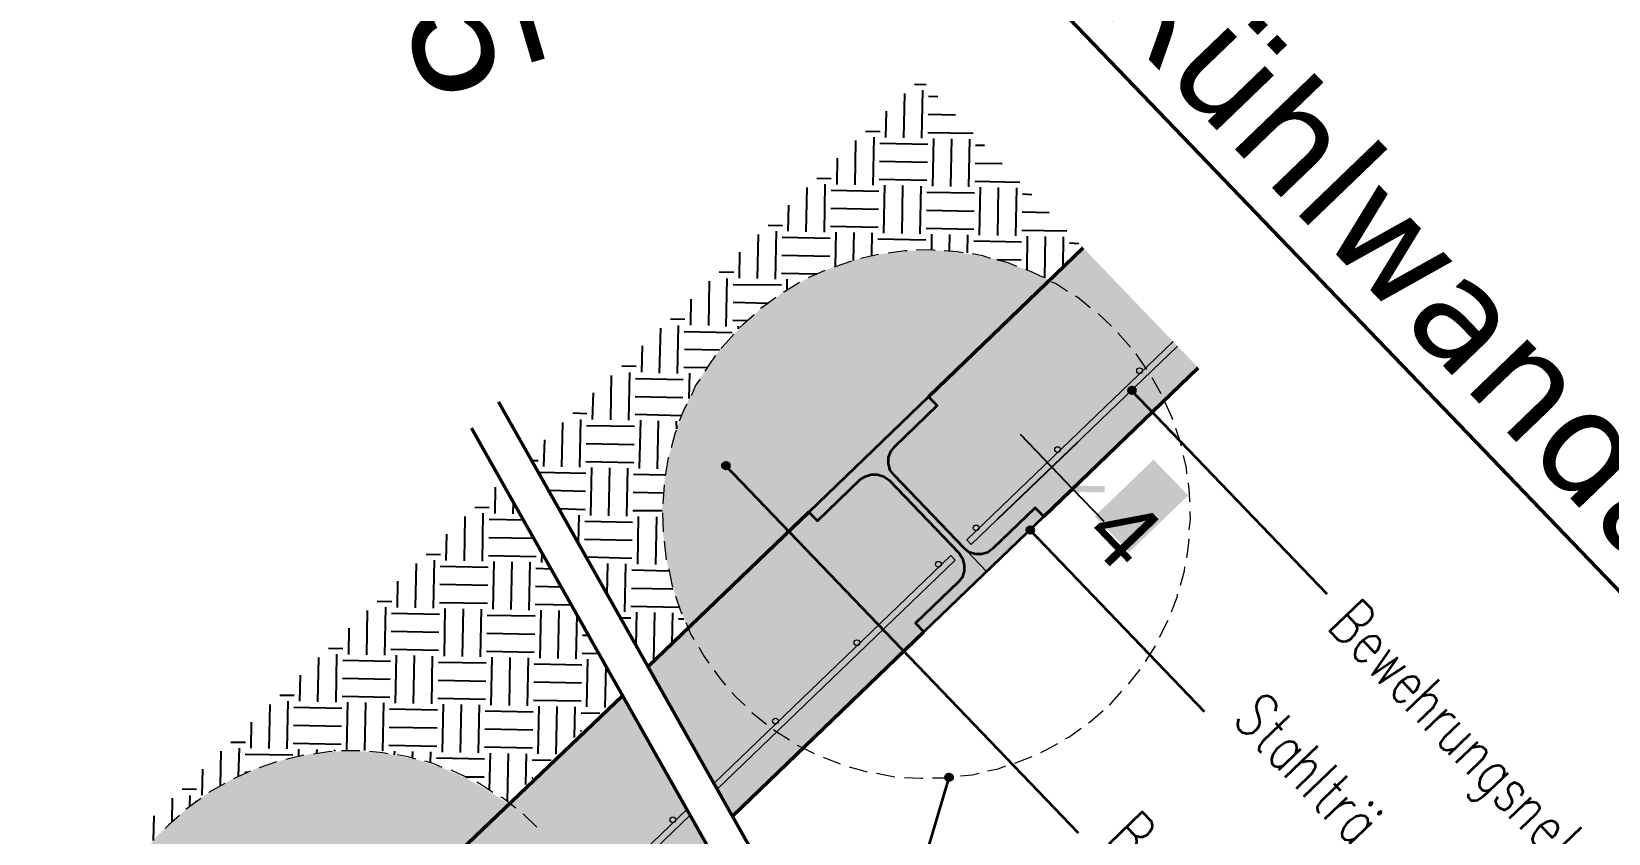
# Model space of a CAD drawing. Header units: metres. Extents: x 2687650.8 to 2687727.1, y 1234407.3 to 1234484.3.
# Drawn here: x 2687687.24 to 2687692.46, y 1234437.14 to 1234439.79 of the extents above; entities that cross this region are included whole.
import ezdxf

# ---------------------------------------------------------------- set-up
doc = ezdxf.new("R2010")
doc.units = ezdxf.units.M
for name, color, linetype in [('PDF_0', 7, 'Continuous'), ('PDF_A__BEML', 7, 'Continuous'), ('PDF_A__Text', 7, 'Continuous'), ('PDF_E_BETON', 7, 'Continuous'), ('PDF_S_1_ANSICHT', 7, 'Continuous'), ('PDF_S_1_SCHNITT', 7, 'Continuous'), ('PDF_Text', 7, 'Continuous')]:
    doc.layers.add(name, color=color, linetype=linetype)
for name, color, linetype, true_color in [('PDF_3.5', 7, 'Continuous', 0xbfff7f), ('PDF_E_Farbe Beton', 7, 'Continuous', 0xdfff7f), ('PDF_E_Klapschnitte', 7, 'Continuous', 0x7f7f7f), ('PDF_kan_sw_', 7, 'Continuous', 0xdadada)]:
    doc.layers.add(name, color=color, linetype=linetype, true_color=true_color)
doc.styles.add('PDF Arial', font='arial.ttf')
doc.styles.add('PDF Verdana', font='verdana.ttf')

# ---------------------------------------------------------------- blocks, each defined once
blk = doc.blocks.new('A$C1c84ec86')
at = {"layer": 'PDF_0', "transparency": 33554559}
for points in [[(3836.95, 1824.39), (3838.43, 1822.91), (3853.46, 1837.93), (3851.77, 1839.42)], [(3863.41, 1837.93), (3861.93, 1839.42), (3846.9, 1824.39), (3848.38, 1822.91)]]:
    blk.add_hatch(color=256, dxfattribs=at).paths.add_polyline_path(points)
at = {"layer": 'PDF_3.5', "transparency": 33554559}
for points in [[(3855.15, 1888.95), (3800.12, 1888.95), (3800.12, 1817.83), (3804.14, 1817.83), (3804.14, 1798.35), (3804.35, 1796.87), (3804.56, 1795.6), (3805.2, 1794.54), (3806.05, 1793.48), (3807.1, 1792.64), (3808.37, 1792), (3809.64, 1791.58), (3845.63, 1791.58), (3846.9, 1792), (3848.17, 1792.64), (3849.23, 1793.48), (3850.07, 1794.54), (3850.71, 1795.6), (3851.13, 1796.87), (3851.13, 1817.83), (3855.15, 1817.83)], [(3844.36, 1789.25), (3810.91, 1789.25), (3809.86, 1789.04), (3809.64, 1789.04), (3808.59, 1788.83), (3808.37, 1788.61), (3807.1, 1787.98), (3806.68, 1787.56), (3806.05, 1787.13), (3805.83, 1786.71), (3804.99, 1785.86), (3804.56, 1785.02), (3804.56, 1784.8), (3804.35, 1783.75), (3804.35, 1783.53), (3804.14, 1782.48), (3804.14, 1762.79), (3800.12, 1762.79), (3800.12, 1688.92), (3855.15, 1674.74), (3855.15, 1762.79), (3851.13, 1762.79), (3851.13, 1783.53), (3850.92, 1783.75), (3850.71, 1784.8), (3850.71, 1785.02), (3850.28, 1785.86), (3850.07, 1786.07), (3849.65, 1786.71), (3848.8, 1787.56), (3848.17, 1787.98), (3846.9, 1788.61), (3846.69, 1788.83), (3845.63, 1789.04)], [(3855.15, 1662.25), (3801.18, 1676.22), (3801.18, 1662.25), (3800.12, 1405.28), (3855.15, 1405.28)]]:
    blk.add_hatch(color=256, dxfattribs=at).paths.add_polyline_path(points)
at = {"layer": 'PDF_A__BEML', "true_color": 0xffffff, "transparency": 33554559}
blk.add_hatch(color=7, dxfattribs=at).paths.add_polyline_path([(3866.79, 1857.2), (3866.79, 1830.1), (3883.31, 1830.1), (3883.31, 1857.2)])
at = {"layer": 'PDF_A__Text', "transparency": 33554559}
for points in [[(3845.42, 1869.05), (3844.78, 1869.05), (3844.57, 1868.84), (3844.36, 1868.84), (3844.15, 1868.63), (3844.15, 1868.41), (3843.93, 1868.2), (3843.93, 1867.36), (3844.15, 1867.14), (3844.15, 1866.93), (3844.36, 1866.72), (3844.57, 1866.72), (3844.78, 1866.51), (3845.42, 1866.51), (3845.63, 1866.72), (3845.84, 1866.72), (3846.26, 1867.14), (3846.26, 1867.36), (3846.47, 1867.57), (3846.47, 1867.99), (3846.26, 1868.2), (3846.26, 1868.41), (3845.84, 1868.84), (3845.63, 1868.84)], [(3855.79, 1812.75), (3854.52, 1812.75), (3854.31, 1812.53), (3854.31, 1812.32), (3854.09, 1812.11), (3854.09, 1811.9), (3853.88, 1811.69), (3853.88, 1811.26), (3854.09, 1811.05), (3854.09, 1810.84), (3854.52, 1810.42), (3854.73, 1810.42), (3854.94, 1810.21), (3855.36, 1810.21), (3855.58, 1810.42), (3855.79, 1810.42), (3856.42, 1811.05), (3856.42, 1811.9), (3856, 1812.32), (3856, 1812.53)], [(3770.27, 1754.75), (3769.43, 1754.75), (3768.79, 1754.11), (3768.79, 1753.9), (3768.58, 1753.69), (3768.58, 1753.27), (3768.79, 1753.05), (3768.79, 1752.84), (3769.43, 1752.21), (3770.27, 1752.21), (3770.48, 1752.42), (3770.7, 1752.42), (3770.7, 1752.63), (3771.12, 1753.05), (3771.12, 1753.9), (3770.7, 1754.32), (3770.7, 1754.54), (3770.48, 1754.54)], [(3895.79, 1736.54), (3895.58, 1736.54), (3895.37, 1736.33), (3894.95, 1736.33), (3894.52, 1735.91), (3894.52, 1735.49), (3894.31, 1735.27), (3894.52, 1735.06), (3894.52, 1734.64), (3894.95, 1734.22), (3895.16, 1734.22), (3895.37, 1734), (3896.01, 1734), (3896.22, 1734.22), (3896.43, 1734.22), (3896.64, 1734.43), (3896.64, 1734.64), (3896.85, 1734.85), (3896.85, 1735.7), (3896.64, 1735.91), (3896.64, 1736.12), (3896.43, 1736.33), (3896.01, 1736.33)]]:
    blk.add_hatch(color=256, dxfattribs=at).paths.add_polyline_path(points)
at = {"layer": 'PDF_E_Farbe Beton', "transparency": 33554559}
for points in [[(3800.12, 1707.33), (3800.12, 1873.49), (3792.29, 1870.32), (3784.67, 1866.72), (3777.68, 1862.06), (3770.91, 1856.98), (3764.77, 1851.27), (3759.27, 1844.92), (3754.4, 1838.15), (3750.16, 1830.95), (3746.57, 1823.12), (3744.66, 1817.83), (3743.81, 1815.29), (3741.7, 1807.03), (3740.64, 1798.78), (3740.22, 1790.31), (3740.64, 1781.84), (3741.7, 1773.59), (3743.81, 1765.33), (3744.66, 1762.79), (3746.57, 1757.5), (3750.16, 1749.88), (3754.4, 1742.47), (3759.27, 1735.7), (3764.77, 1729.35), (3770.91, 1723.63), (3777.68, 1718.55), (3784.67, 1714.11), (3792.29, 1710.3)], [(3800.54, 1508.36), (3800.54, 1623.94), (3792.29, 1622.03), (3784.24, 1619.49), (3776.2, 1616.1), (3768.79, 1612.08), (3761.81, 1607.21), (3755.24, 1601.71), (3749.32, 1595.57), (3744.03, 1589.01), (3739.37, 1581.81), (3735.35, 1574.19), (3733.02, 1568.27), (3732.17, 1566.36), (3729.84, 1558.11), (3728.36, 1549.64), (3727.73, 1541.17), (3727.73, 1532.92), (3728.57, 1524.66), (3730.06, 1516.41), (3731.11, 1513.23), (3732.38, 1508.36), (3735.56, 1500.74), (3739.58, 1493.33), (3744.03, 1486.35), (3749.32, 1479.79), (3755.03, 1473.86), (3761.38, 1468.57), (3768.37, 1463.7), (3775.56, 1459.68), (3783.19, 1456.29), (3791.23, 1453.75), (3799.27, 1451.85), (3799.27, 1453.75), (3799.48, 1456.29), (3799.48, 1463.7), (3799.7, 1468.57), (3799.7, 1473.86), (3799.91, 1479.79), (3800.12, 1486.35), (3800.12, 1493.33), (3800.33, 1500.74)]]:
    blk.add_hatch(color=256, dxfattribs=at).paths.add_polyline_path(points)
at = {"layer": 'PDF_S_1_SCHNITT', "transparency": 33554559}
blk.add_hatch(color=256, dxfattribs=at).paths.add_polyline_path([(3855.15, 1817.83), (3851.13, 1817.83), (3851.13, 1796.87), (3850.71, 1795.6), (3850.07, 1794.54), (3849.23, 1793.48), (3848.17, 1792.64), (3846.9, 1792), (3845.63, 1791.58), (3809.64, 1791.58), (3808.37, 1792), (3807.1, 1792.64), (3806.05, 1793.48), (3805.2, 1794.54), (3804.56, 1795.6), (3804.35, 1796.87), (3804.14, 1798.35), (3804.14, 1817.83), (3800.12, 1817.83), (3800.12, 1762.79), (3804.14, 1762.79), (3804.14, 1782.48), (3804.56, 1785.02), (3805.2, 1786.07), (3806.05, 1787.13), (3807.1, 1787.98), (3808.37, 1788.61), (3809.64, 1789.04), (3810.91, 1789.25), (3844.36, 1789.25), (3845.63, 1789.04), (3846.69, 1788.83), (3848.8, 1787.56), (3849.65, 1786.71), (3850.28, 1785.86), (3850.71, 1784.8), (3851.13, 1783.53), (3851.13, 1762.79), (3855.15, 1762.79)])
at = {"layer": 'PDF_A__BEML', "lineweight": 25}
for points in [[(3845.2, 1806.18), (3845.2, 1843.23)], [(3855.15, 1806.18), (3855.15, 1843.23)], [(3870.18, 1831.16), (3855.15, 1831.16), (3845.2, 1831.16), (3830.18, 1831.16)]]:
    blk.add_lwpolyline(points, dxfattribs=at)
at = {"layer": 'PDF_A__Text', "lineweight": 35}
for points in [[(3952.52, 1867.78), (3953.79, 1867.14), (3954.43, 1866.3), (3954.85, 1864.82), (3954.85, 1862.7), (3954.43, 1861.43), (3953.79, 1860.58), (3952.52, 1859.95), (3948.29, 1859.95), (3948.29, 1874.98), (3952.52, 1874.98), (3953.79, 1874.13), (3954.43, 1873.49), (3954.85, 1872.01), (3954.85, 1870.53), (3954.43, 1869.26), (3953.79, 1868.41), (3952.52, 1867.78), (3948.29, 1867.78)], [(3984.91, 1859.95), (3984.91, 1874.98)], [(4052.85, 1874.98), (4052.85, 1862.7), (4053.28, 1860.58), (4054.12, 1859.95), (4055.18, 1859.95)], [(3938.76, 1867.78), (3845.2, 1867.78)], [(3958.02, 1865.66), (3963.74, 1865.66), (3963.74, 1867.14), (3963.1, 1868.41), (3962.68, 1869.26), (3961.83, 1869.9), (3960.35, 1869.9), (3959.51, 1869.26), (3958.45, 1867.78), (3958.02, 1865.66), (3958.02, 1864.18), (3958.45, 1862.06), (3959.51, 1860.58), (3960.35, 1859.95), (3961.83, 1859.95), (3962.68, 1860.58), (3963.74, 1862.06)], [(3966.49, 1869.9), (3968.4, 1859.95), (3970.09, 1869.9), (3972, 1859.95), (3973.9, 1869.9)], [(3976.65, 1865.66), (3982.16, 1865.66), (3982.16, 1867.14), (3981.73, 1868.41), (3981.31, 1869.26), (3980.46, 1869.9), (3978.98, 1869.9), (3978.13, 1869.26), (3977.08, 1867.78), (3976.65, 1865.66), (3976.65, 1864.18), (3977.08, 1862.06), (3978.13, 1860.58), (3978.98, 1859.95), (3980.46, 1859.95), (3981.31, 1860.58), (3982.16, 1862.06)], [(3984.91, 1867.14), (3986.39, 1869.26), (3987.24, 1869.9), (3988.72, 1869.9), (3989.56, 1869.26), (3990.2, 1867.14), (3990.2, 1859.95)], [(3993.8, 1859.95), (3993.8, 1869.9)], [(3993.8, 1865.66), (3994.22, 1867.78), (3995.28, 1869.26), (3996.13, 1869.9), (3997.61, 1869.9)], [(3999.94, 1869.9), (3999.94, 1862.7), (4000.36, 1860.58), (4001.21, 1859.95), (4002.69, 1859.95), (4003.53, 1860.58), (4005.02, 1862.7)], [(4005.02, 1869.9), (4005.02, 1859.95)], [(4008.61, 1859.95), (4008.61, 1869.9)], [(4008.61, 1867.14), (4010.1, 1869.26), (4010.94, 1869.9), (4012.42, 1869.9), (4013.27, 1869.26), (4013.91, 1867.14), (4013.91, 1859.95)], [(4023.01, 1867.78), (4022.16, 1869.26), (4021.31, 1869.9), (4019.83, 1869.9), (4018.99, 1869.26), (4017.93, 1867.78), (4017.5, 1865.66), (4017.5, 1864.18), (4017.93, 1862.06), (4018.99, 1860.58), (4019.83, 1859.95), (4021.31, 1859.95), (4022.16, 1860.58), (4023.01, 1862.06)], [(4023.01, 1869.9), (4023.01, 1858.47), (4022.58, 1856.35), (4022.16, 1855.71), (4021.31, 1854.87), (4019.83, 1854.87), (4018.99, 1855.71)], [(4031.47, 1867.78), (4031.05, 1869.26), (4029.57, 1869.9), (4028.3, 1869.9), (4026.82, 1869.26), (4026.39, 1867.78), (4026.82, 1866.3), (4027.66, 1865.66), (4029.99, 1864.82), (4031.05, 1864.18), (4031.47, 1862.7), (4031.47, 1862.06), (4031.05, 1860.58), (4029.57, 1859.95), (4028.3, 1859.95), (4026.82, 1860.58), (4026.39, 1862.06)], [(4034.23, 1859.95), (4034.23, 1869.9)], [(4034.23, 1867.14), (4035.71, 1869.26), (4036.55, 1869.9), (4038.04, 1869.9), (4038.88, 1869.26), (4039.31, 1867.14), (4039.31, 1859.95)], [(4043.12, 1865.66), (4048.62, 1865.66), (4048.62, 1867.14), (4048.2, 1868.41), (4047.77, 1869.26), (4046.71, 1869.9), (4045.44, 1869.9), (4044.39, 1869.26), (4043.54, 1867.78), (4043.12, 1865.66), (4043.12, 1864.18), (4043.54, 1862.06), (4044.39, 1860.58), (4045.44, 1859.95), (4046.71, 1859.95), (4047.77, 1860.58), (4048.62, 1862.06)], [(3954.85, 1828.62), (3953.79, 1830.1), (3952.52, 1830.74), (3950.62, 1830.74), (3949.35, 1830.1), (3948.29, 1828.62), (3948.29, 1827.14), (3948.71, 1825.87), (3949.35, 1825.02), (3950.19, 1824.39), (3952.94, 1822.91), (3953.79, 1822.27), (3954.43, 1821.42), (3954.85, 1820.15), (3954.85, 1818.04), (3953.79, 1816.56), (3952.52, 1815.71), (3950.62, 1815.71), (3949.35, 1816.56), (3948.29, 1818.04)], [(3959.08, 1830.74), (3959.08, 1818.67), (3959.51, 1816.56), (3960.35, 1815.71), (3961.41, 1815.71)], [(3972.84, 1815.71), (3972.84, 1830.74)], [(3981.73, 1815.71), (3981.73, 1830.74)], [(3986.81, 1830.74), (3986.81, 1818.67), (3987.24, 1816.56), (3988.29, 1815.71), (3989.14, 1815.71)], [(3957.6, 1825.87), (3960.78, 1825.87)], [(3969.67, 1823.75), (3968.82, 1825.02), (3967.76, 1825.87), (3966.49, 1825.87), (3965.43, 1825.02), (3964.59, 1823.75), (3964.16, 1821.42), (3964.16, 1820.15), (3964.59, 1818.04), (3965.43, 1816.56), (3966.49, 1815.71), (3967.76, 1815.71), (3968.82, 1816.56), (3969.67, 1818.04)], [(3969.67, 1825.87), (3969.67, 1815.71)], [(3972.84, 1822.91), (3974.32, 1825.02), (3975.17, 1825.87), (3976.65, 1825.87), (3977.5, 1825.02), (3978.13, 1822.91), (3978.13, 1815.71)], [(3985.54, 1825.87), (3988.72, 1825.87)], [(3991.89, 1815.71), (3991.89, 1825.87)], [(3991.89, 1821.42), (3992.53, 1823.75), (3993.37, 1825.02), (3994.22, 1825.87), (3995.7, 1825.87)], [(4003.53, 1818.04), (4002.69, 1816.56), (4001.63, 1815.71), (4000.36, 1815.71), (3999.3, 1816.56), (3998.45, 1818.04), (3998.03, 1820.15), (3998.03, 1821.42), (3998.45, 1823.75), (3999.3, 1825.02), (4000.36, 1825.87), (4001.63, 1825.87), (4002.69, 1825.02), (4003.53, 1823.75)], [(4003.53, 1825.87), (4003.53, 1815.71)], [(3938.76, 1811.48), (3855.15, 1811.48)], [(3952.52, 1766.39), (3953.79, 1765.75), (3954.43, 1765.12), (3954.85, 1763.64), (3954.85, 1761.52), (3954.43, 1760.04), (3953.79, 1759.4), (3952.52, 1758.56), (3948.29, 1758.56), (3948.29, 1773.59), (3952.52, 1773.59), (3953.79, 1772.95), (3954.43, 1772.1), (3954.85, 1770.83), (3954.85, 1769.35), (3954.43, 1767.87), (3953.79, 1767.24), (3952.52, 1766.39), (3948.29, 1766.39)], [(3938.76, 1753.48), (3769.85, 1753.48)], [(3895.58, 1735.27), (3938.76, 1659.5), (3889.44, 1584.14)]]:
    blk.add_lwpolyline(points, dxfattribs=at)
for points in [[(3999.3, 1830.1), (3998.88, 1830.74), (3998.45, 1830.1), (3998.88, 1829.47)], [(4003.53, 1830.1), (4003.11, 1830.74), (4002.69, 1830.1), (4003.11, 1829.47)]]:
    blk.add_lwpolyline(points, close=True, dxfattribs=at)
at = {"layer": 'PDF_A__Text', "lineweight": 0}
blk.add_lwpolyline([(3856, 1810.63), (3854.31, 1810.63), (3856, 1810.63)], dxfattribs=at)
at = {"layer": 'PDF_A__Text', "lineweight": 35}
for centre in [(3845.31, 1867.89), (3855.26, 1811.58), (3769.96, 1753.58), (3895.69, 1735.38)]:
    blk.add_circle(centre, 1.16, dxfattribs=at)
at = {"layer": 'PDF_E_BETON', "lineweight": 50}
for points in [[(3800.12, 1817.83), (3800.12, 1888.95)], [(3855.15, 1817.83), (3855.15, 1888.95)], [(3800.12, 1762.79), (3800.12, 1688.92)], [(3855.15, 1762.79), (3855.15, 1674.74)], [(3702.54, 1713.9), (3899.6, 1663.31)], [(3702.54, 1701.41), (3899.6, 1650.82)], [(3801.18, 1676.22), (3800.12, 1405.28)]]:
    blk.add_lwpolyline(points, dxfattribs=at)
at = {"layer": 'PDF_E_Klapschnitte', "color": 254, "lineweight": 25, "true_color": 0xdadada}
for points in [[(3722.22, 1886.19), (3724.98, 1888.95)], [(3728.36, 1886.83), (3730.48, 1888.95)], [(3732.6, 1882.6), (3738.95, 1888.95)], [(3736.83, 1878.36), (3747.41, 1888.95)], [(3750.8, 1886.83), (3752.92, 1888.95)], [(3755.03, 1882.6), (3761.38, 1888.95)], [(3759.27, 1878.36), (3769.85, 1888.95)], [(3773.24, 1886.83), (3775.56, 1888.95)], [(3777.47, 1882.6), (3783.82, 1888.95)], [(3781.7, 1878.36), (3792.29, 1888.95)], [(3795.67, 1886.83), (3798, 1888.95)], [(3736.83, 1875.61), (3725.61, 1886.83)], [(3755.03, 1871.38), (3743.81, 1882.6)], [(3759.27, 1875.61), (3748.05, 1886.83)], [(3777.47, 1871.38), (3766.25, 1882.6)], [(3781.7, 1875.61), (3770.48, 1886.83)], [(3798.43, 1872.86), (3788.69, 1882.6)], [(3800.12, 1879.63), (3792.92, 1886.83)], [(3799.91, 1882.6), (3800.12, 1882.81)], [(3732.6, 1871.38), (3722.22, 1881.75)], [(3750.8, 1867.14), (3739.58, 1878.36)], [(3773.24, 1867.14), (3762.02, 1878.36)], [(3792.5, 1870.53), (3784.46, 1878.36)], [(3728.36, 1867.14), (3722.22, 1873.28)], [(3728.36, 1864.39), (3739.58, 1875.61)], [(3750.8, 1864.39), (3762.02, 1875.61)], [(3773.24, 1864.39), (3784.46, 1875.61)], [(3722.22, 1863.76), (3725.61, 1867.14)], [(3732.6, 1860.16), (3743.81, 1871.38)], [(3736.83, 1855.93), (3748.05, 1867.14)], [(3755.03, 1860.16), (3766.25, 1871.38)], [(3759.27, 1855.93), (3770.48, 1867.14)], [(3782.97, 1865.66), (3788.69, 1871.38)], [(3736.83, 1853.17), (3725.61, 1864.39)], [(3759.27, 1853.17), (3748.05, 1864.39)], [(3774.72, 1860.16), (3770.48, 1864.39)], [(3732.6, 1848.94), (3722.22, 1859.31)], [(3750.8, 1844.71), (3739.58, 1855.93)], [(3755.03, 1848.94), (3743.81, 1860.16)], [(3765.83, 1852.33), (3762.02, 1855.93)], [(3770.06, 1856.35), (3766.25, 1860.16)], [(3728.36, 1844.71), (3722.22, 1850.85)], [(3728.36, 1841.96), (3739.58, 1853.17)], [(3750.8, 1841.96), (3762.02, 1853.17)], [(3732.6, 1837.72), (3743.81, 1848.94)], [(3722.22, 1841.32), (3725.61, 1844.71)], [(3736.83, 1830.74), (3725.61, 1841.96)], [(3736.83, 1833.49), (3748.05, 1844.71)], [(3753.34, 1836.66), (3748.05, 1841.96)], [(3732.6, 1826.5), (3722.22, 1836.88)], [(3750.38, 1831.16), (3743.81, 1837.72)], [(3728.36, 1819.52), (3739.58, 1830.74)], [(3747.62, 1825.45), (3739.58, 1833.49)], [(3728.36, 1822.27), (3722.22, 1828.41)], [(3732.6, 1815.29), (3743.81, 1826.5)], [(3722.22, 1818.88), (3725.61, 1822.27)], [(3736.83, 1808.3), (3725.61, 1819.52)], [(3736.83, 1811.05), (3745.08, 1819.31)], [(3732.6, 1804.07), (3722.22, 1814.44)], [(3742.12, 1808.51), (3739.58, 1811.05)], [(3728.36, 1799.83), (3722.22, 1805.97)], [(3728.36, 1796.87), (3739.58, 1808.3)], [(3722.22, 1796.45), (3725.61, 1799.83)], [(3732.6, 1792.85), (3740.85, 1800.89)], [(3736.83, 1785.65), (3725.61, 1796.87)], [(3732.6, 1781.63), (3722.22, 1792)], [(3736.83, 1788.61), (3740.22, 1792)], [(3740.22, 1787.98), (3739.58, 1788.61)], [(3728.36, 1777.4), (3722.22, 1783.53)], [(3728.36, 1774.43), (3739.58, 1785.65)], [(3732.6, 1770.41), (3740.85, 1778.67)], [(3722.22, 1774.01), (3725.61, 1777.4)], [(3736.83, 1763.21), (3725.61, 1774.43)], [(3732.6, 1758.98), (3722.22, 1769.56)], [(3736.83, 1766.18), (3742.12, 1771.47)], [(3728.36, 1752), (3739.58, 1763.21)], [(3745.51, 1760.25), (3739.58, 1766.18)], [(3728.36, 1754.96), (3722.22, 1761.1)], [(3732.6, 1747.76), (3743.81, 1758.98)], [(3722.22, 1751.57), (3725.61, 1754.96)], [(3736.83, 1740.78), (3725.61, 1752)], [(3736.83, 1743.74), (3747.84, 1754.54)], [(3749.95, 1750.3), (3748.05, 1752)], [(3732.6, 1736.54), (3722.22, 1746.92)], [(3755.03, 1736.54), (3743.81, 1747.76)], [(3750.8, 1732.31), (3739.58, 1743.74)], [(3728.36, 1732.31), (3722.22, 1738.66)], [(3728.36, 1729.56), (3739.58, 1740.78)], [(3732.6, 1725.33), (3743.81, 1736.54)], [(3750.8, 1729.56), (3758.21, 1736.97)], [(3722.22, 1729.14), (3725.61, 1732.31)], [(3736.83, 1721.09), (3748.05, 1732.31)], [(3755.03, 1725.33), (3762.02, 1732.31)], [(3736.83, 1718.34), (3725.61, 1729.56)], [(3755.03, 1714.11), (3743.81, 1725.33)], [(3759.27, 1718.34), (3748.05, 1729.56)], [(3759.27, 1721.09), (3766.04, 1728.08)], [(3777.47, 1714.11), (3766.25, 1725.33)], [(3732.6, 1714.11), (3722.22, 1724.48)], [(3750.8, 1709.87), (3739.58, 1721.09)], [(3773.24, 1709.87), (3762.02, 1721.09)], [(3728.36, 1709.87), (3722.22, 1716.22)], [(3728.57, 1707.33), (3739.58, 1718.34)], [(3750.8, 1707.12), (3762.02, 1718.34)], [(3773.24, 1707.12), (3781.92, 1715.8)], [(3724.13, 1708.39), (3725.61, 1709.87)], [(3735.14, 1705.64), (3743.81, 1714.11)], [(3741.91, 1703.95), (3748.05, 1709.87)], [(3755.03, 1702.89), (3766.25, 1714.11)], [(3759.69, 1699.29), (3770.48, 1709.87)], [(3777.47, 1702.89), (3787.21, 1712.63)], [(3781.7, 1698.65), (3792.92, 1709.87)], [(3754.61, 1700.56), (3748.05, 1707.12)], [(3781.7, 1695.9), (3770.48, 1707.12)], [(3800.12, 1699.92), (3792.92, 1707.12)], [(3795.67, 1707.12), (3796.94, 1708.39)], [(3773.45, 1695.69), (3766.25, 1702.89)], [(3799.91, 1691.67), (3788.69, 1702.89)], [(3799.91, 1702.89), (3800.12, 1703.1)], [(3732.6, 1691.67), (3729.84, 1694.42)], [(3762.23, 1698.65), (3762.02, 1698.65)], [(3782.13, 1693.57), (3784.46, 1695.9)], [(3792.29, 1690.82), (3784.46, 1698.65)], [(3728.36, 1687.44), (3722.22, 1693.57)], [(3728.36, 1684.68), (3736.41, 1692.73)], [(3732.6, 1680.45), (3743.18, 1691.03)], [(3750.8, 1687.44), (3748.68, 1689.55)], [(3799.91, 1688.92), (3800.12, 1689.13)], [(3722.22, 1684.05), (3725.61, 1687.44)], [(3736.83, 1673.47), (3725.61, 1684.68)], [(3736.83, 1676.22), (3748.05, 1687.44)], [(3759.27, 1673.47), (3748.05, 1684.68)], [(3750.8, 1684.68), (3754.4, 1688.07)], [(3755.03, 1680.45), (3760.96, 1686.38)], [(3759.27, 1676.22), (3767.73, 1684.68)], [(3781.7, 1673.47), (3771.33, 1683.84)], [(3732.6, 1669.23), (3722.22, 1679.6)], [(3755.03, 1669.23), (3743.81, 1680.45)], [(3777.47, 1669.23), (3766.25, 1680.45)], [(3777.47, 1680.45), (3778.95, 1681.93)], [(3781.7, 1676.22), (3785.51, 1680.03)], [(3799.91, 1669.23), (3790.38, 1678.97)], [(3728.36, 1662.25), (3739.58, 1673.47)], [(3750.8, 1665), (3739.58, 1676.22)], [(3750.8, 1662.25), (3762.02, 1673.47)], [(3773.24, 1665), (3762.02, 1676.22)], [(3773.24, 1662.25), (3784.46, 1673.47)], [(3795.67, 1665), (3784.46, 1676.22)], [(3728.36, 1665), (3722.22, 1671.14)], [(3732.6, 1658.01), (3743.81, 1669.23)], [(3755.03, 1658.01), (3766.25, 1669.23)], [(3777.47, 1658.01), (3788.69, 1669.23)], [(3722.22, 1661.61), (3725.61, 1665)], [(3736.83, 1653.78), (3748.05, 1665)], [(3759.27, 1653.78), (3770.48, 1665)], [(3781.7, 1653.78), (3792.92, 1665)], [(3795.67, 1662.25), (3800.12, 1666.69)], [(3736.83, 1651.03), (3725.61, 1662.25)], [(3755.03, 1646.8), (3743.81, 1658.01)], [(3759.27, 1651.03), (3748.05, 1662.25)], [(3777.47, 1646.8), (3766.25, 1658.01)], [(3781.7, 1651.03), (3770.48, 1662.25)], [(3799.91, 1646.8), (3788.69, 1658.01)], [(3800.12, 1655.05), (3792.92, 1662.25)], [(3799.91, 1658.01), (3800.12, 1658.23)], [(3732.6, 1646.8), (3722.22, 1657.17)], [(3750.8, 1642.56), (3739.58, 1653.78)], [(3773.24, 1642.56), (3762.02, 1653.78)], [(3795.67, 1642.56), (3784.46, 1653.78)], [(3728.36, 1642.56), (3722.22, 1648.7)], [(3728.36, 1639.81), (3739.58, 1651.03)], [(3732.6, 1635.58), (3743.81, 1646.8)], [(3750.8, 1639.81), (3762.02, 1651.03)], [(3755.03, 1635.58), (3766.25, 1646.8)], [(3773.24, 1639.81), (3784.46, 1651.03)], [(3777.47, 1635.58), (3788.69, 1646.8)], [(3722.22, 1639.18), (3725.61, 1642.56)], [(3736.83, 1631.34), (3748.05, 1642.56)], [(3759.27, 1631.34), (3770.48, 1642.56)], [(3781.7, 1631.34), (3792.92, 1642.56)], [(3795.67, 1639.81), (3800.12, 1644.26)], [(3736.83, 1628.59), (3725.61, 1639.81)], [(3759.27, 1628.59), (3748.05, 1639.81)], [(3781.7, 1628.59), (3770.48, 1639.81)], [(3800.12, 1632.61), (3792.92, 1639.81)], [(3732.6, 1624.36), (3722.22, 1634.73)], [(3750.8, 1620.13), (3739.58, 1631.34)], [(3755.03, 1624.36), (3743.81, 1635.58)], [(3773.24, 1620.13), (3762.02, 1631.34)], [(3777.47, 1624.36), (3766.25, 1635.58)], [(3793.13, 1622.67), (3784.46, 1631.34)], [(3799.91, 1624.36), (3788.69, 1635.58)], [(3799.91, 1635.58), (3800.12, 1635.79)], [(3728.36, 1620.13), (3722.22, 1626.26)], [(3728.36, 1617.37), (3739.58, 1628.59)], [(3750.8, 1617.37), (3762.02, 1628.59)], [(3773.24, 1617.37), (3784.46, 1628.59)], [(3732.6, 1613.14), (3743.81, 1624.36)], [(3755.03, 1613.14), (3766.25, 1624.36)], [(3784.46, 1619.91), (3788.69, 1624.36)], [(3722.22, 1616.74), (3725.61, 1620.13)], [(3736.83, 1606.15), (3725.61, 1617.37)], [(3736.83, 1608.91), (3748.05, 1620.13)], [(3759.27, 1606.15), (3748.05, 1617.37)], [(3759.27, 1608.91), (3770.48, 1620.13)], [(3773.02, 1614.83), (3770.48, 1617.37)], [(3732.6, 1601.92), (3722.22, 1612.29)], [(3755.03, 1601.92), (3743.81, 1613.14)], [(3767.73, 1611.66), (3766.25, 1613.14)], [(3728.36, 1594.94), (3739.58, 1606.15)], [(3750.8, 1597.69), (3739.58, 1608.91)], [(3762.86, 1608.06), (3762.02, 1608.91)], [(3728.36, 1597.69), (3722.22, 1603.83)], [(3732.6, 1590.7), (3743.81, 1601.92)], [(3722.22, 1594.3), (3725.61, 1597.69)], [(3736.83, 1583.72), (3725.61, 1594.94)], [(3736.83, 1586.47), (3748.05, 1597.69)], [(3748.26, 1594.51), (3748.05, 1594.94)], [(3732.6, 1579.48), (3722.22, 1589.86)], [(3744.66, 1589.86), (3743.81, 1590.7)], [(3741.27, 1584.78), (3739.58, 1586.47)], [(3728.36, 1575.25), (3722.22, 1581.39)], [(3728.36, 1572.5), (3739.58, 1583.72)], [(3722.22, 1571.86), (3725.61, 1575.25)], [(3732.17, 1565.73), (3725.61, 1572.5)], [(3732.6, 1568.27), (3733.23, 1568.9)], [(3730.27, 1559.38), (3722.22, 1567.42)], [(3728.36, 1552.81), (3722.22, 1558.95)], [(3722.22, 1549.43), (3725.61, 1552.81)], [(3728.15, 1547.31), (3725.61, 1549.85)], [(3728.36, 1549.85), (3728.36, 1550.06)], [(3727.73, 1539.48), (3722.22, 1544.98)], [(3727.94, 1530.8), (3722.22, 1536.52)]]:
    blk.add_lwpolyline(points, dxfattribs=at)
at = {"layer": 'PDF_kan_sw_', "color": 7, "lineweight": 50}
blk.add_lwpolyline([(3586.54, 1938.27), (4224.09, 1938.27)], dxfattribs=at)
at = {"layer": 'PDF_kan_sw_', "lineweight": 18}
for points in [[(3815.99, 1876.88), (3810.49, 1876.25), (3809.86, 1876.03)], [(3825.31, 1877.73), (3819.17, 1877.52)], [(3834.62, 1877.52), (3828.27, 1877.73)], [(3843.72, 1876.25), (3837.58, 1877.3)], [(3798, 1872.65), (3794.19, 1871.17), (3792.08, 1870.32)], [(3806.89, 1875.19), (3802.24, 1874.13), (3800.97, 1873.49)], [(3852.82, 1874.13), (3846.9, 1875.61)], [(3861.71, 1870.95), (3861.08, 1871.17), (3855.79, 1873.07)], [(3789.32, 1868.84), (3786.36, 1867.57), (3783.82, 1866.09)], [(3869.97, 1866.93), (3868.91, 1867.57), (3864.47, 1869.68)], [(3781.28, 1864.39), (3778.95, 1863.12), (3775.99, 1861.01)], [(3877.8, 1861.85), (3876.32, 1863.12), (3872.72, 1865.24)], [(3773.66, 1859.1), (3772.18, 1858.04), (3768.79, 1855.08)], [(3885.21, 1856.14), (3883.09, 1858.04), (3880.34, 1860.16)], [(3766.67, 1852.96), (3765.83, 1852.33), (3762.23, 1848.52)], [(3891.77, 1849.58), (3889.44, 1852.33), (3887.54, 1854.02)], [(3760.32, 1846.19), (3759.9, 1845.77), (3756.51, 1841.11)], [(3897.91, 1842.59), (3895.37, 1845.77), (3893.89, 1847.46)], [(3754.61, 1838.57), (3751.43, 1833.28)], [(3902.99, 1834.76), (3900.45, 1838.99), (3899.6, 1840.05)], [(3749.95, 1830.53), (3747.41, 1825.02)], [(3907.22, 1826.5), (3904.9, 1831.58), (3904.47, 1832.01)], [(3746.14, 1822.06), (3744.03, 1816.34)], [(3910.61, 1817.83), (3908.49, 1823.75)], [(3913.15, 1808.94), (3911.67, 1814.86)], [(3743.18, 1813.17), (3741.91, 1807.45), (3741.7, 1807.24)], [(3741.27, 1804.07), (3740.64, 1798.99), (3740.43, 1797.93)], [(3914.63, 1799.62), (3913.79, 1805.76)], [(3740.43, 1794.96), (3740.22, 1790.31), (3740.22, 1788.61)], [(3915.27, 1790.31), (3914.84, 1796.45)], [(3740.43, 1785.65), (3740.64, 1781.84), (3740.85, 1779.3)], [(3914.63, 1781.21), (3914.84, 1781.84), (3915.06, 1787.56)], [(3913.15, 1772.1), (3913.57, 1773.16), (3914.21, 1778.24)], [(3741.27, 1776.34), (3741.91, 1773.16), (3742.54, 1770.2)], [(3743.39, 1767.24), (3743.81, 1764.91), (3745.3, 1761.31)], [(3910.82, 1763), (3911.46, 1764.91), (3912.52, 1769.14)], [(3746.35, 1758.35), (3746.78, 1756.86), (3748.68, 1752.63)], [(3907.44, 1754.32), (3908.49, 1756.86), (3909.76, 1760.04)], [(3902.99, 1746.07), (3904.9, 1749.03), (3905.95, 1751.57)], [(3750.16, 1749.88), (3750.38, 1749.03), (3753.13, 1744.59)], [(3754.82, 1741.84), (3754.82, 1741.62), (3758.42, 1736.76)], [(3897.91, 1738.45), (3900.45, 1741.62), (3901.51, 1743.53)], [(3891.98, 1731.25), (3895.37, 1734.85), (3896.01, 1735.91)], [(3760.32, 1734.43), (3764.56, 1729.77)], [(3766.67, 1727.65), (3771.33, 1723.42)], [(3885.42, 1724.69), (3889.44, 1728.5), (3889.87, 1728.92)], [(3773.87, 1721.52), (3778.74, 1717.71)], [(3878.01, 1718.98), (3883.09, 1722.57)], [(3781.49, 1716.22), (3786.36, 1713.05), (3786.78, 1713.05)], [(3870.18, 1713.9), (3875.47, 1717.07)], [(3789.54, 1711.57), (3794.19, 1709.45), (3795.25, 1709.03)], [(3861.93, 1709.87), (3867.43, 1712.41)], [(3798.21, 1707.97), (3802.24, 1706.49), (3804.14, 1706.06)], [(3807.1, 1705.43), (3810.49, 1704.58), (3813.24, 1704.16)], [(3843.93, 1704.37), (3844.78, 1704.58), (3850.07, 1705.85)], [(3853.04, 1706.49), (3858.96, 1708.6)], [(3816.21, 1703.74), (3819.17, 1703.31), (3822.34, 1703.1)], [(3825.52, 1702.89), (3827.64, 1702.89), (3831.66, 1703.1)], [(3834.83, 1703.1), (3836.31, 1703.31), (3840.97, 1703.95)], [(3794.4, 1622.88), (3789.75, 1621.82), (3788.27, 1621.4)], [(3803.51, 1624.78), (3798, 1623.94), (3797.37, 1623.72)], [(3812.82, 1625.42), (3806.47, 1625.21)], [(3776.83, 1616.53), (3773.87, 1615.26), (3771.33, 1613.78)], [(3785.51, 1620.34), (3781.7, 1618.86), (3779.59, 1618.01)], [(3768.79, 1612.08), (3766.46, 1610.81), (3763.5, 1608.7)], [(3761.17, 1606.79), (3759.69, 1605.73), (3756.3, 1602.77)], [(3753.97, 1600.65), (3753.34, 1600.02), (3749.74, 1596.21)], [(3747.84, 1593.88), (3747.41, 1593.45), (3744.03, 1588.8)], [(3742.12, 1586.26), (3738.95, 1580.97)], [(3737.46, 1578.21), (3734.92, 1572.71)], [(3733.65, 1569.75), (3731.54, 1564.03)], [(3730.69, 1560.86), (3729.21, 1555.14), (3729.21, 1554.93)], [(3728.79, 1551.76), (3728.15, 1546.68), (3727.94, 1545.62)], [(3727.94, 1542.65), (3727.73, 1538), (3727.73, 1536.3)]]:
    blk.add_lwpolyline(points, dxfattribs=at)
at = {"layer": 'PDF_S_1_ANSICHT', "lineweight": 20}
for points in [[(3845.2, 1888.95), (3845.2, 1794.12), (3843.09, 1794.12), (3843.09, 1888.95)], [(3843.09, 1677.91), (3843.09, 1786.71), (3845.2, 1786.71), (3845.2, 1677.28)], [(3843.09, 1665.42), (3843.09, 1541.81), (3845.2, 1541.81), (3845.2, 1664.79)]]:
    blk.add_lwpolyline(points, dxfattribs=at)
for centre in [(3842.35, 1874.24), (3842.35, 1836.56), (3842.35, 1799.09), (3842.35, 1781.74), (3842.35, 1744.27), (3842.35, 1706.8), (3842.35, 1659.6)]:
    blk.add_circle(centre, 0.953, dxfattribs=at)
at = {"layer": 'PDF_S_1_SCHNITT', "lineweight": 35}
blk.add_lwpolyline([(3800.12, 1762.79), (3804.14, 1762.79), (3804.14, 1782.48), (3804.56, 1784.38), (3805.41, 1786.29), (3806.89, 1787.77), (3808.8, 1788.83), (3810.91, 1789.25), (3844.36, 1789.25), (3846.47, 1788.83), (3848.38, 1787.77), (3849.86, 1786.29), (3850.92, 1784.38), (3851.13, 1782.48), (3851.13, 1762.79), (3855.15, 1762.79), (3855.15, 1817.83), (3851.13, 1817.83), (3851.13, 1798.35), (3850.92, 1796.24), (3849.86, 1794.33), (3848.38, 1792.85), (3846.47, 1791.79), (3844.36, 1791.58), (3810.91, 1791.58), (3808.8, 1791.79), (3806.89, 1792.85), (3805.41, 1794.33), (3804.56, 1796.24), (3804.14, 1798.35), (3804.14, 1817.83), (3800.12, 1817.83)], close=True, dxfattribs=at)
at = {"layer": 'PDF_S_1_SCHNITT', "lineweight": 0}
blk.add_lwpolyline([(3855.15, 1791.58), (3845.63, 1791.58), (3855.15, 1791.58)], dxfattribs=at)
at = {"layer": 'PDF_Text', "attachment_point": 7}
for s, insert, char_height, style in [('Detail Rühlwandausfachung 1:20', (3586.54, 1937.86), 35.0108, 'PDF Verdana'), ('4', (3868.7, 1822.21), 22.5, 'PDF Arial')]:
    blk.add_mtext(s, dxfattribs=dict(at, insert=insert, char_height=char_height, style=style))
at = {"layer": 'PDF_Text', "color": 42, "true_color": 0xdda500, "insert": (3488.52, 1830.86), "char_height": 41.138, "attachment_point": 7, "rotation": 332.5343, "style": 'PDF Arial'}
blk.add_mtext('480.5', dxfattribs=at)

msp = doc.modelspace()

# ---------------------------------------------------------------- block references
at = {"xscale": 0.01, "yscale": 0.01, "zscale": 0.01, "rotation": 313.8734409291175}
msp.add_blockref('A$C1c84ec86', (2687650.7677, 1234453.3784), dxfattribs=at)

doc.saveas('drawing.dxf')
